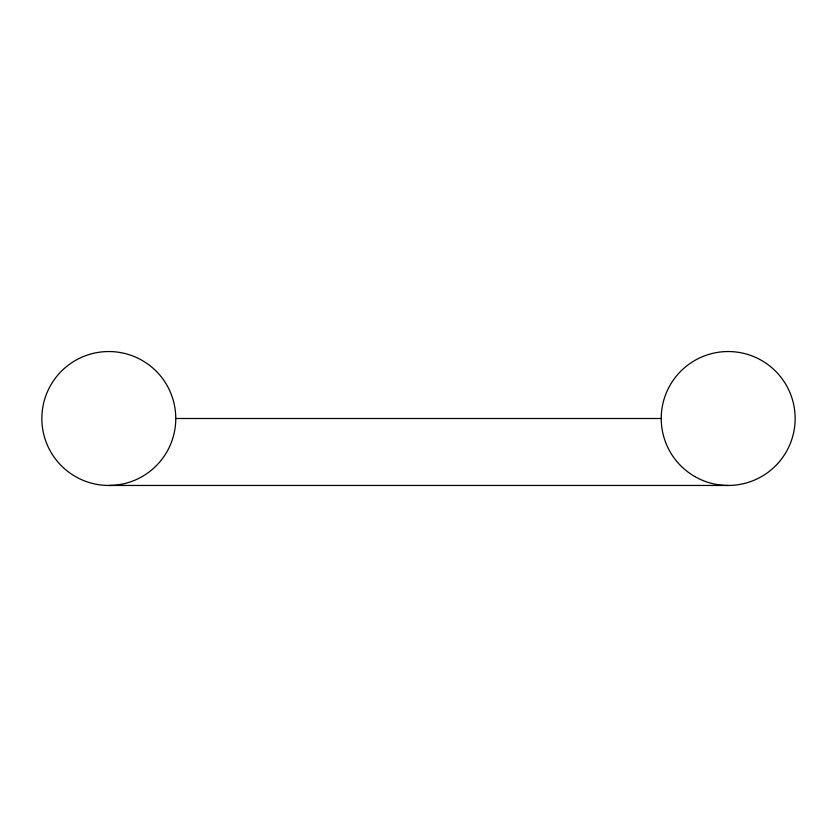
<?xml version="1.0" encoding="UTF-8"?>
<svg xmlns="http://www.w3.org/2000/svg" width="837" height="837" viewBox="0 0 837 837"><rect width="100%" height="100%" fill="white"/><g stroke="black" fill="none" stroke-linecap="round" stroke-linejoin="round"><path stroke-width="1.26" d="M175.77 418.5A66.96 66.96 0 0 0 75.33 360.506A66.96 66.96 0 0 0 75.33 476.494A66.96 66.96 0 0 0 175.77 418.5L661.23 418.5M108.81 485.46L728.19 485.46M694.71 476.494A66.96 66.96 0 0 0 795.15 418.5A66.96 66.96 0 0 0 694.71 360.506A66.96 66.96 0 0 0 694.71 476.494"/></g></svg>
